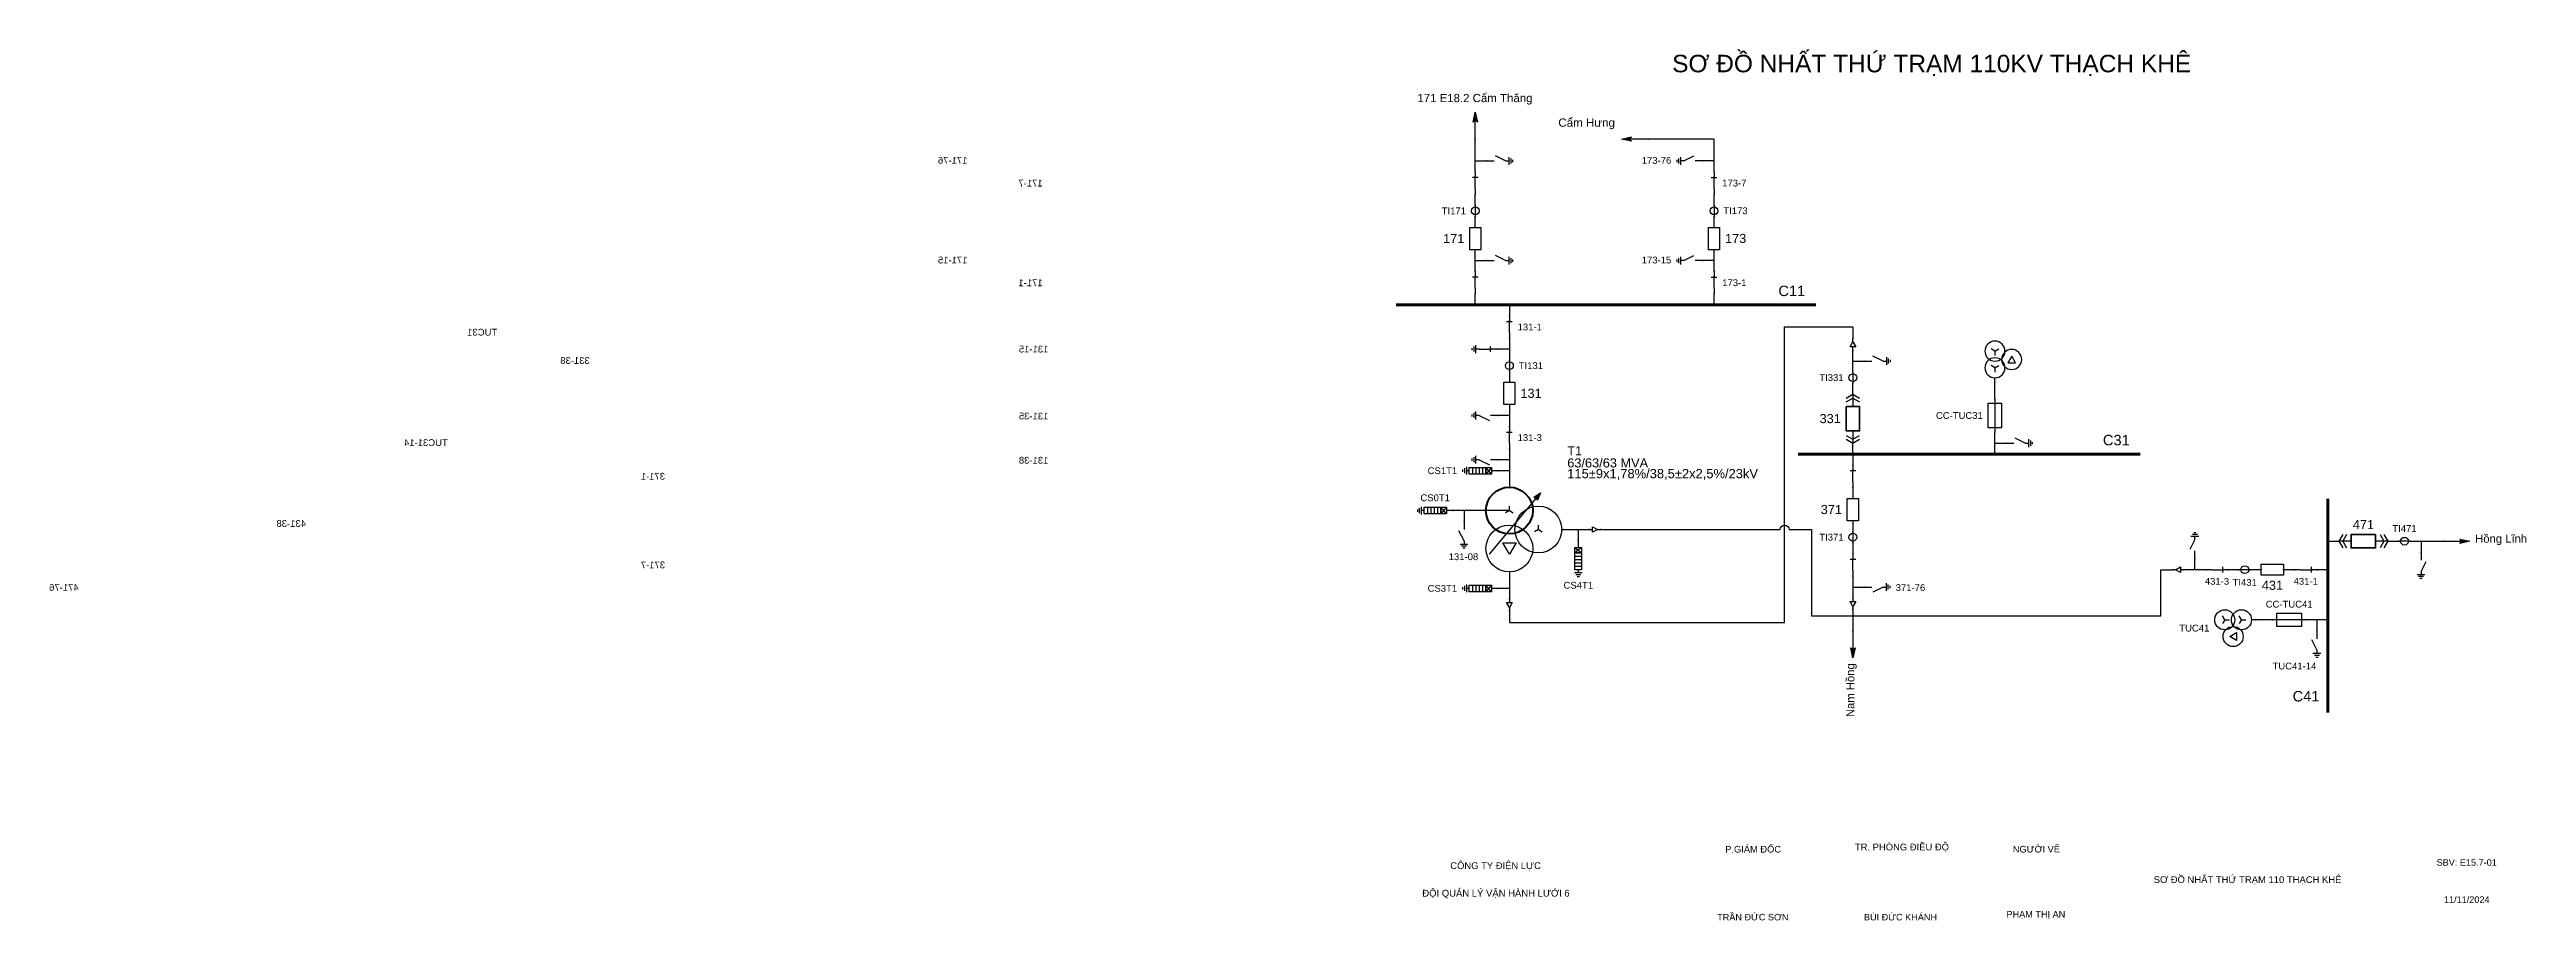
# Model space of a CAD drawing. Header units: millimetres. Extents: x -268 to 288, y 8 to 203.
import ezdxf

# ---------------------------------------------------------------- set-up
doc = ezdxf.new("R2010")
doc.units = ezdxf.units.MM
for name, color, linetype, lineweight in [('BUSBAR_110KV', 1, 'Continuous', 50), ('BUSBAR_22KV', 5, 'Continuous', 50), ('BUSBAR_35KV', 30, 'Continuous', 50), ('HV_110KV', 1, 'Continuous', 25), ('MV_22KV', 5, 'Continuous', 25), ('MV_35KV', 30, 'Continuous', 25)]:
    doc.layers.add(name, color=color, linetype=linetype, lineweight=lineweight)
doc.layers.add('SYM_PORTS', color=8, linetype='Continuous', plot=False)
doc.layers.add('TEXT', color=7, linetype='Continuous')
doc.styles.add('SLD_TEXT', font='arial.ttf')

# ---------------------------------------------------------------- blocks, each defined once
blk = doc.blocks.new('SYM_DISCONNECTOR_CLOSED')
at = {"lineweight": 25}
for points in [[(-0.625, 1.25), (0.625, 1.25)], [(0, 2.5), (0, 1.25)], [(0, -1.25), (0, 1.5)], [(0, -1.25), (0, -2.5)]]:
    blk.add_lwpolyline(points, dxfattribs=at)
at = {"layer": 'SYM_PORTS'}
for p in [(0, 2.5), (0, -2.5)]:
    blk.add_point(p, dxfattribs=at)
blk.add_attdef('DEVICE_CODE', (1.625, -0.5), '', height=2)
blk = doc.blocks.new('SYM_EARTHING_SWITCH_OPEN')
at = {"lineweight": 25}
for points in [[(0, -1.25), (-1.125, 1)], [(0, 3), (0, 1.25)], [(-0.875, -2), (0.875, -2)], [(-0.5625, -2.4375), (0.5625, -2.4375)], [(-0.25, -2.875), (0.25, -2.875)], [(0, -1.25), (0, -2)]]:
    blk.add_lwpolyline(points, dxfattribs=at)
at = {"layer": 'SYM_PORTS'}
blk.add_point((0, 3), dxfattribs=at)
blk.add_attdef('DEVICE_CODE', (1.875, 0), '', height=2)
blk = doc.blocks.new('SYM_CIRCUIT_BREAKER')
at = {"lineweight": 25}
blk.add_lwpolyline([(-1.25, 2.5), (1.25, 2.5), (1.25, -2.5), (-1.25, -2.5)], close=True, dxfattribs=at)
at = {"layer": 'SYM_PORTS'}
for p in [(0, 2.5), (0, -2.5)]:
    blk.add_point(p, dxfattribs=at)
blk.add_attdef('DEVICE_CODE', (2.25, -0.5), '', height=2)
at = {"flags": 1}
blk.add_attdef('RATING', (2.25, -3.5), '', height=2, dxfattribs=at)
blk = doc.blocks.new('SYM_CURRENT_TRANSFORMER')
at = {"lineweight": 25}
blk.add_lwpolyline([(0, 1.25), (0, -1.25)], dxfattribs=at)
blk.add_circle((0, 0), 0.875, dxfattribs=at)
at = {"layer": 'SYM_PORTS'}
for p in [(0, 1.25), (0, -1.25)]:
    blk.add_point(p, dxfattribs=at)
blk.add_attdef('DEVICE_CODE', (1.875, -1.75), '', height=2)
at = {"flags": 1}
blk.add_attdef('RATIO', (1.875, -4.75), '', height=2, dxfattribs=at)
blk = doc.blocks.new('SYM_LINE_FEEDER_ARROW')
blk.add_hatch(color=7).paths.add_polyline_path([(0, -3), (-0.5, -0.75), (0, -1.25), (0.5, -0.75)])
at = {"lineweight": 25}
blk.add_lwpolyline([(0, 3), (0, -1.25)], dxfattribs=at)
blk.add_lwpolyline([(0, -3), (-0.5, -0.75), (0, -1.25), (0.5, -0.75)], close=True, dxfattribs=at)
at = {"layer": 'SYM_PORTS'}
blk.add_point((0, 3), dxfattribs=at)
blk.add_attdef('LINE_NAME', (1.5, 0), '', height=2)
blk = doc.blocks.new('SYM_EARTHING_SWITCH_CLOSED')
at = {"lineweight": 25}
for points in [[(-0.625, 1.25), (0.625, 1.25)], [(0, 3), (0, 1.25)], [(0, -1.25), (0, 1.5)], [(-0.875, -2), (0.875, -2)], [(-0.5625, -2.4375), (0.5625, -2.4375)], [(-0.25, -2.875), (0.25, -2.875)], [(0, -1.25), (0, -2)]]:
    blk.add_lwpolyline(points, dxfattribs=at)
at = {"layer": 'SYM_PORTS'}
blk.add_point((0, 3), dxfattribs=at)
blk.add_attdef('DEVICE_CODE', (1.875, 0), '', height=2)
blk = doc.blocks.new('SYM_SURGE_ARRESTER')
at = {"lineweight": 25}
for points in [[(-0.75, 2.5), (0.75, 2.5), (0.75, 1.25), (-0.75, 1.25)], [(-0.75, 1.25), (0.75, 1.25), (0.75, -2.5), (-0.75, -2.5)]]:
    blk.add_lwpolyline(points, close=True, dxfattribs=at)
for points in [[(-0.75, 2.5), (0.75, 1.25)], [(0.75, 2.5), (-0.75, 1.25)], [(-0.75, 0.5), (0.75, 0.5)], [(0, 4), (0, 2.5)], [(-0.875, -3.125), (0.875, -3.125)], [(-0.75, -0.25), (0.75, -0.25)], [(-0.75, -1), (0.75, -1)], [(-0.75, -1.75), (0.75, -1.75)], [(-0.5625, -3.5625), (0.5625, -3.5625)], [(-0.25, -4), (0.25, -4)], [(0, -2.5), (0, -3.125)]]:
    blk.add_lwpolyline(points, dxfattribs=at)
at = {"layer": 'SYM_PORTS'}
blk.add_point((0, 4), dxfattribs=at)
blk.add_attdef('DEVICE_CODE', (1.875, 1), '', height=2)
blk = doc.blocks.new('SYM_TRANSFORMER_3W')
blk.add_hatch(color=7).paths.add_polyline_path([(3.75, 8.25), (3.0125, 6.575), (2.2375, 7.225)])
at = {"lineweight": 25}
for points in [[(-7.75, -5.5), (3.0125, 7.35)], [(-3.25, 4.25), (-8.5, 4.25)], [(-3.25, 4.25), (-4.1125, 3.75)], [(-3.25, 4.25), (-3.25, 5.25)], [(-3.25, 4.25), (-2.3875, 3.75)], [(3.25, 0), (2.3875, -0.5)], [(3.25, 0), (3.25, 1)], [(3.25, 0), (4.1125, -0.5)]]:
    blk.add_lwpolyline(points, dxfattribs=at)
for points in [[(3.75, 8.25), (3.0125, 6.575), (2.2375, 7.225)], [(-4.75, -3), (-1.75, -3), (-3.25, -5.5)]]:
    blk.add_lwpolyline(points, close=True, dxfattribs=at)
at = {"lineweight": 50}
blk.add_circle((-3.25, 4.25), 5.25, dxfattribs=at)
at = {"lineweight": 25}
for centre in [(-3.25, -4.25), (3.25, 0)]:
    blk.add_circle(centre, 5.25, dxfattribs=at)
at = {"layer": 'SYM_PORTS'}
for p in [(-3.25, 9.5), (-8.5, 4.25), (8.5, 0), (-3.25, -9.5)]:
    blk.add_point(p, dxfattribs=at)
blk.add_attdef('DEVICE_CODE', (9.5, 6.5), '', height=2)
at = {"flags": 1}
for tag, p in [('VOLTAGE_RATIO', (9.5, 0.5)), ('POWER', (9.5, 3.5))]:
    blk.add_attdef(tag, p, '', height=2, dxfattribs=at)
blk = doc.blocks.new('SYM_CABLE_TERMINATION')
at = {"lineweight": 25}
blk.add_lwpolyline([(-0.625, 0.5), (0.625, 0.5), (0, -0.625)], close=True, dxfattribs=at)
for points in [[(0, 1.25), (0, 0.5)], [(0, -0.625), (0, -1.25)]]:
    blk.add_lwpolyline(points, dxfattribs=at)
at = {"layer": 'SYM_PORTS'}
for p in [(0, 1.25), (0, -1.25)]:
    blk.add_point(p, dxfattribs=at)
blk = doc.blocks.new('SYM_DRAWOUT_BREAKER')
at = {"lineweight": 25}
for points in [[(-1.5, 4.625), (0, 5.5), (1.5, 4.625)], [(-1.5, 3.75), (0, 4.625), (1.5, 3.75)], [(0, 5.5), (0, 2.75)], [(-1.5, -3.75), (0, -4.625), (1.5, -3.75)], [(-1.5, -4.625), (0, -5.5), (1.5, -4.625)], [(0, -2.75), (0, -5.5)]]:
    blk.add_lwpolyline(points, dxfattribs=at)
at = {"lineweight": 35}
blk.add_lwpolyline([(-1.5, 2.75), (1.5, 2.75), (1.5, -2.75), (-1.5, -2.75)], close=True, dxfattribs=at)
at = {"layer": 'SYM_PORTS'}
for p in [(0, 5.5), (0, -5.5)]:
    blk.add_point(p, dxfattribs=at)
blk.add_attdef('DEVICE_CODE', (2.5, 2.5), '', height=2)
at = {"flags": 1}
blk.add_attdef('RATING', (2.5, -0.5), '', height=2, dxfattribs=at)
blk = doc.blocks.new('SYM_FUSE_DISCONNECTOR')
at = {"lineweight": 25}
blk.add_lwpolyline([(-1.5, 2.75), (1.5, 2.75), (1.5, -2.75), (-1.5, -2.75)], close=True, dxfattribs=at)
blk.add_lwpolyline([(0, 3.75), (0, -3.75)], dxfattribs=at)
at = {"layer": 'SYM_PORTS'}
for p in [(0, 3.75), (0, -3.75)]:
    blk.add_point(p, dxfattribs=at)
blk.add_attdef('DEVICE_CODE', (2.5, 0.75), '', height=2)
at = {"flags": 1}
blk.add_attdef('RATING', (2.5, -2.25), '', height=2, dxfattribs=at)
blk = doc.blocks.new('SYM_VOLTAGE_TRANSFORMER')
at = {"lineweight": 25}
for points in [[(0, 1.375), (-0.8625, 0.875)], [(0, 4.625), (0, 3.625)], [(0, 1.375), (0, 2.375)], [(0, 1.375), (0.8625, 0.875)], [(0, -2.375), (-0.8625, -2.875)], [(0, -2.375), (0, -1.375)], [(0, -2.375), (0.8625, -2.875)]]:
    blk.add_lwpolyline(points, dxfattribs=at)
blk.add_lwpolyline([(2.875, 0.25), (4.625, 0.25), (3.75, -1.25)], close=True, dxfattribs=at)
for centre in [(0, 1.375), (3.75, -0.5), (0, -2.375)]:
    blk.add_circle(centre, 2.25, dxfattribs=at)
at = {"layer": 'SYM_PORTS'}
blk.add_point((0, 4.625), dxfattribs=at)
blk.add_attdef('DEVICE_CODE', (7, 1.625), '', height=2)
at = {"flags": 1}
blk.add_attdef('RATIO', (7, -1.375), '', height=2, dxfattribs=at)

msp = doc.modelspace()

# ---------------------------------------------------------------- linework, layer by layer
at = {"layer": 'BUSBAR_110KV', "const_width": 0.691}
msp.add_lwpolyline([(34.34, 145.7), (128.51, 145.7)], dxfattribs=at)
at = {"layer": 'BUSBAR_22KV', "const_width": 0.691}
msp.add_lwpolyline([(243.31, 102.24), (243.31, 54.22)], dxfattribs=at)
at = {"layer": 'BUSBAR_35KV', "const_width": 0.691}
msp.add_lwpolyline([(124.47, 112.2), (201.28, 112.2)], dxfattribs=at)
at = {"layer": 'HV_110KV'}
for points in [[(52.14, 177.99), (52.14, 182.92)], [(52.14, 175.52), (52.14, 177.99)], [(52.14, 177.99), (54.64, 177.99)], [(105.67, 177.99), (105.67, 182.92), (90.89, 182.92)], [(105.67, 177.99), (103.17, 177.99)], [(105.67, 175.52), (105.67, 177.99)], [(52.14, 168.06), (52.14, 170.52)], [(105.67, 168.06), (105.67, 170.52)], [(52.14, 163.09), (52.14, 165.56)], [(105.67, 163.09), (105.67, 165.56)], [(52.14, 155.63), (52.14, 158.09)], [(52.14, 153.17), (52.14, 155.63)], [(52.14, 155.63), (54.64, 155.63)], [(105.67, 155.63), (103.17, 155.63)], [(105.67, 155.63), (105.67, 158.09)], [(105.67, 153.17), (105.67, 155.63)], [(52.14, 145.7), (52.14, 148.17)], [(59.79, 145.7), (59.79, 143.24)], [(105.67, 145.7), (105.67, 148.17)], [(59.79, 135.77), (57.29, 135.77)], [(59.79, 138.24), (59.79, 135.77)], [(59.79, 135.77), (59.79, 133.31)], [(59.79, 130.81), (59.79, 128.34)], [(59.79, 123.34), (59.79, 120.88)], [(59.79, 120.88), (57.29, 120.88)], [(59.79, 120.88), (59.79, 118.41)], [(59.79, 113.41), (59.79, 110.95)], [(59.79, 110.95), (57.29, 110.95)], [(59.79, 108.49), (57.29, 108.49)], [(59.79, 110.95), (59.79, 108.49)], [(59.79, 108.49), (59.79, 104.79)], [(49.61, 99.54), (47.15, 99.54)], [(54.54, 99.54), (49.61, 99.54)], [(49.61, 99.54), (49.61, 97.03)]]:
    msp.add_lwpolyline(points, dxfattribs=at)
at = {"layer": 'MV_22KV'}
for points in [[(71.54, 95.29), (75.24, 95.29)], [(75.24, 95.29), (75.24, 92.78)], [(75.24, 95.29), (77.7, 95.29)], [(243.31, 92.66), (245.77, 92.66)], [(256.77, 92.66), (259.24, 92.66)], [(261.74, 92.66), (264.2, 92.66)], [(264.2, 92.66), (264.2, 90.15)], [(264.2, 92.66), (269.13, 92.66)], [(213.49, 86.28), (211.02, 86.28)], [(213.49, 86.28), (213.49, 88.78)], [(215.95, 86.28), (213.49, 86.28)], [(223.42, 86.28), (220.95, 86.28)], [(228.38, 86.28), (225.92, 86.28)], [(235.85, 86.28), (233.38, 86.28)], [(243.31, 86.28), (240.85, 86.28)], [(230.88, 75.03), (227.18, 75.03)], [(240.85, 75.03), (238.38, 75.03)], [(243.31, 75.03), (240.85, 75.03)], [(240.85, 75.03), (240.85, 72.53)]]:
    msp.add_lwpolyline(points, dxfattribs=at)
msp.add_lwpolyline([(80.2, 95.29), (82.9, 95.29), (120.5, 95.29, -1), (122.5, 95.29), (127.5, 95.29), (127.5, 75.95), (205.82, 75.95), (205.82, 86.28), (208.52, 86.28)], format="xyb", dxfattribs=at)
at = {"layer": 'MV_35KV'}
for points in [[(59.79, 77.13), (59.79, 74.43), (121.5, 74.43), (121.5, 140.76), (136.81, 140.76), (136.81, 138.06)], [(136.81, 133.09), (136.81, 135.56)], [(136.81, 130.63), (136.81, 133.09)], [(136.81, 133.09), (139.31, 133.09)], [(136.81, 125.67), (136.81, 128.13)], [(168.66, 124.63), (168.66, 128.33)], [(168.66, 114.67), (168.66, 117.13)], [(136.81, 112.2), (136.81, 114.67)], [(136.81, 112.2), (136.81, 109.74)], [(168.66, 112.2), (168.66, 114.67)], [(168.66, 114.67), (171.16, 114.67)], [(136.81, 104.74), (136.81, 102.27)], [(136.81, 97.27), (136.81, 94.81)], [(136.81, 92.31), (136.81, 89.84)], [(59.79, 85.79), (59.79, 82.09)], [(136.81, 84.84), (136.81, 82.38)], [(59.79, 82.09), (57.29, 82.09)], [(59.79, 82.09), (59.79, 79.63)], [(136.81, 82.38), (139.31, 82.38)], [(136.81, 82.38), (136.81, 79.91)], [(136.81, 77.41), (136.81, 72.49)]]:
    msp.add_lwpolyline(points, dxfattribs=at)

# ---------------------------------------------------------------- block references
at = {"layer": 'HV_110KV'}
for p, rotation in [((52.14, 185.92), 180), ((87.89, 182.92), 270)]:
    msp.add_blockref('SYM_LINE_FEEDER_ARROW', p, dxfattribs=dict(at, rotation=rotation))
ref = msp.add_blockref('SYM_EARTHING_SWITCH_OPEN', (57.64, 177.99), dxfattribs=dict(at, xscale=-1, rotation=90))
ref.add_attrib('DEVICE_CODE', '171-76', (61.73, 177.36), dxfattribs={"layer": 'TEXT', "extrusion": (0, 0, -1), "height": 1.523, "style": 'SLD_TEXT'})
ref = msp.add_blockref('SYM_EARTHING_SWITCH_OPEN', (100.17, 177.99), dxfattribs=dict(at, rotation=270))
ref.add_attrib('DEVICE_CODE', '173-76', (89.46, 177.36), dxfattribs={"layer": 'TEXT', "height": 1.523, "style": 'SLD_TEXT'})
ref = msp.add_blockref('SYM_DISCONNECTOR_CLOSED', (52.14, 173.02), dxfattribs=dict(at, xscale=-1))
ref.add_attrib('DEVICE_CODE', '171-7', (44.86, 172.26), dxfattribs={"layer": 'TEXT', "extrusion": (0, 0, -1), "height": 1.523, "style": 'SLD_TEXT'})
ref = msp.add_blockref('SYM_DISCONNECTOR_CLOSED', (105.67, 173.02), dxfattribs=at)
ref.add_attrib('DEVICE_CODE', '173-7', (107.51, 172.27), dxfattribs={"layer": 'TEXT', "height": 1.523, "style": 'SLD_TEXT'})
ref = msp.add_blockref('SYM_CURRENT_TRANSFORMER', (52.14, 166.81), dxfattribs=at)
ref.add_attrib('DEVICE_CODE', 'TI171', (44.61, 166.04), dxfattribs={"layer": 'TEXT', "height": 1.523, "style": 'SLD_TEXT'})
ref = msp.add_blockref('SYM_CURRENT_TRANSFORMER', (105.67, 166.81), dxfattribs=at)
ref.add_attrib('DEVICE_CODE', 'TI173', (107.76, 166.06), dxfattribs={"layer": 'TEXT', "height": 1.523, "style": 'SLD_TEXT'})
ref = msp.add_blockref('SYM_CIRCUIT_BREAKER', (52.14, 160.59), dxfattribs=at)
ref.add_attrib('DEVICE_CODE', '171', (44.92, 159.57), dxfattribs={"layer": 'TEXT', "height": 2.043, "style": 'SLD_TEXT'})
ref = msp.add_blockref('SYM_CIRCUIT_BREAKER', (105.67, 160.59), dxfattribs=at)
ref.add_attrib('DEVICE_CODE', '173', (108.13, 159.59), dxfattribs={"layer": 'TEXT', "height": 2.044, "style": 'SLD_TEXT'})
ref = msp.add_blockref('SYM_EARTHING_SWITCH_OPEN', (57.64, 155.63), dxfattribs=dict(at, xscale=-1, rotation=90))
ref.add_attrib('DEVICE_CODE', '171-15', (61.73, 155), dxfattribs={"layer": 'TEXT', "extrusion": (0, 0, -1), "height": 1.523, "style": 'SLD_TEXT'})
ref = msp.add_blockref('SYM_EARTHING_SWITCH_OPEN', (100.17, 155.63), dxfattribs=dict(at, rotation=270))
ref.add_attrib('DEVICE_CODE', '173-15', (89.46, 155), dxfattribs={"layer": 'TEXT', "height": 1.523, "style": 'SLD_TEXT'})
ref = msp.add_blockref('SYM_DISCONNECTOR_CLOSED', (52.14, 150.67), dxfattribs=dict(at, xscale=-1))
ref.add_attrib('DEVICE_CODE', '171-1', (44.86, 149.9), dxfattribs={"layer": 'TEXT', "extrusion": (0, 0, -1), "height": 1.523, "style": 'SLD_TEXT'})
ref = msp.add_blockref('SYM_DISCONNECTOR_CLOSED', (105.67, 150.67), dxfattribs=at)
ref.add_attrib('DEVICE_CODE', '173-1', (107.51, 149.91), dxfattribs={"layer": 'TEXT', "height": 1.523, "style": 'SLD_TEXT'})
ref = msp.add_blockref('SYM_DISCONNECTOR_CLOSED', (59.79, 140.74), dxfattribs=at)
ref.add_attrib('DEVICE_CODE', '131-1', (61.63, 139.98), dxfattribs={"layer": 'TEXT', "height": 1.523, "style": 'SLD_TEXT'})
ref = msp.add_blockref('SYM_EARTHING_SWITCH_CLOSED', (54.29, 135.77), dxfattribs=dict(at, xscale=-1, rotation=270))
ref.add_attrib('DEVICE_CODE', '131-15', (43.58, 135.02), dxfattribs={"layer": 'TEXT', "extrusion": (0, 0, -1), "height": 1.523, "style": 'SLD_TEXT'})
ref = msp.add_blockref('SYM_CURRENT_TRANSFORMER', (59.79, 132.06), dxfattribs=at)
ref.add_attrib('DEVICE_CODE', 'TI131', (61.88, 131.31), dxfattribs={"layer": 'TEXT', "height": 1.523, "style": 'SLD_TEXT'})
ref = msp.add_blockref('SYM_CIRCUIT_BREAKER', (59.79, 125.84), dxfattribs=at)
ref.add_attrib('DEVICE_CODE', '131', (62.26, 124.84), dxfattribs={"layer": 'TEXT', "height": 2.044, "style": 'SLD_TEXT'})
ref = msp.add_blockref('SYM_EARTHING_SWITCH_OPEN', (54.29, 120.88), dxfattribs=dict(at, xscale=-1, rotation=270))
ref.add_attrib('DEVICE_CODE', '131-35', (43.58, 120), dxfattribs={"layer": 'TEXT', "extrusion": (0, 0, -1), "height": 1.523, "style": 'SLD_TEXT'})
ref = msp.add_blockref('SYM_DISCONNECTOR_CLOSED', (59.79, 115.91), dxfattribs=at)
ref.add_attrib('DEVICE_CODE', '131-3', (61.63, 115.16), dxfattribs={"layer": 'TEXT', "height": 1.523, "style": 'SLD_TEXT'})
ref = msp.add_blockref('SYM_EARTHING_SWITCH_OPEN', (54.29, 110.95), dxfattribs=dict(at, xscale=-1, rotation=270))
ref.add_attrib('DEVICE_CODE', '131-38', (43.58, 110.07), dxfattribs={"layer": 'TEXT', "extrusion": (0, 0, -1), "height": 1.523, "style": 'SLD_TEXT'})
ref = msp.add_blockref('SYM_TRANSFORMER_3W', (63.04, 95.29), dxfattribs=at)
ref.add_attrib('DEVICE_CODE', 'T1', (72.76, 111.91), dxfattribs={"layer": 'TEXT', "height": 2.04, "style": 'SLD_TEXT'})
ref = msp.add_blockref('SYM_SURGE_ARRESTER', (53.29, 108.49), dxfattribs=dict(at, rotation=270))
ref.add_attrib('DEVICE_CODE', 'CS1T1', (41.46, 107.72), dxfattribs={"layer": 'TEXT', "height": 1.523, "style": 'SLD_TEXT'})
ref = msp.add_blockref('SYM_SURGE_ARRESTER', (43.15, 99.54), dxfattribs=dict(at, rotation=270))
ref.add_attrib('DEVICE_CODE', 'CS0T1', (39.84, 101.65), dxfattribs={"layer": 'TEXT', "height": 1.523, "style": 'SLD_TEXT'})
ref = msp.add_blockref('SYM_EARTHING_SWITCH_OPEN', (49.61, 94.03), dxfattribs=at)
ref.add_attrib('DEVICE_CODE', '131-08', (46.18, 88.42), dxfattribs={"layer": 'TEXT', "height": 1.523, "style": 'SLD_TEXT'})
at = {"layer": 'MV_22KV'}
ref = msp.add_blockref('SYM_EARTHING_SWITCH_OPEN', (213.49, 91.78), dxfattribs=dict(at, xscale=-1, rotation=180))
ref.add_attrib('DEVICE_CODE', '431-38', (210.05, 95.89), dxfattribs={"layer": 'TEXT', "extrusion": (0, 0, -1), "height": 1.523, "style": 'SLD_TEXT'})
for name, p, rotation in [('SYM_CABLE_TERMINATION', (78.95, 95.29), 90), ('SYM_LINE_FEEDER_ARROW', (272.13, 92.66), 90), ('SYM_CABLE_TERMINATION', (209.77, 86.28), 270)]:
    msp.add_blockref(name, p, dxfattribs=dict(at, rotation=rotation))
ref = msp.add_blockref('SYM_DRAWOUT_BREAKER', (251.27, 92.66), dxfattribs=dict(at, rotation=270))
ref.add_attrib('DEVICE_CODE', '471', (248.9, 95.37), dxfattribs={"layer": 'TEXT', "height": 2.043, "style": 'SLD_TEXT'})
ref = msp.add_blockref('SYM_CURRENT_TRANSFORMER', (260.49, 92.66), dxfattribs=dict(at, rotation=270))
ref.add_attrib('DEVICE_CODE', 'TI471', (257.77, 94.75), dxfattribs={"layer": 'TEXT', "height": 1.523, "style": 'SLD_TEXT'})
ref = msp.add_blockref('SYM_EARTHING_SWITCH_OPEN', (264.2, 87.15), dxfattribs=dict(at, xscale=-1))
ref.add_attrib('DEVICE_CODE', '471-76', (261.02, 81.54), dxfattribs={"layer": 'TEXT', "extrusion": (0, 0, -1), "height": 1.523, "style": 'SLD_TEXT'})
ref = msp.add_blockref('SYM_SURGE_ARRESTER', (75.24, 88.78), dxfattribs=at)
ref.add_attrib('DEVICE_CODE', 'CS4T1', (71.93, 82.02), dxfattribs={"layer": 'TEXT', "height": 1.523, "style": 'SLD_TEXT'})
ref = msp.add_blockref('SYM_DISCONNECTOR_CLOSED', (218.45, 86.28), dxfattribs=dict(at, rotation=270))
ref.add_attrib('DEVICE_CODE', '431-3', (215.73, 82.91), dxfattribs={"layer": 'TEXT', "height": 1.523, "style": 'SLD_TEXT'})
ref = msp.add_blockref('SYM_CURRENT_TRANSFORMER', (224.67, 86.28), dxfattribs=dict(at, rotation=270))
ref.add_attrib('DEVICE_CODE', 'TI431', (221.95, 82.66), dxfattribs={"layer": 'TEXT', "height": 1.523, "style": 'SLD_TEXT'})
ref = msp.add_blockref('SYM_CIRCUIT_BREAKER', (230.88, 86.28), dxfattribs=dict(at, rotation=270))
ref.add_attrib('DEVICE_CODE', '431', (228.5, 81.76), dxfattribs={"layer": 'TEXT', "height": 2.044, "style": 'SLD_TEXT'})
ref = msp.add_blockref('SYM_DISCONNECTOR_CLOSED', (238.35, 86.28), dxfattribs=dict(at, rotation=270))
ref.add_attrib('DEVICE_CODE', '431-1', (235.63, 82.91), dxfattribs={"layer": 'TEXT', "height": 1.523, "style": 'SLD_TEXT'})
ref = msp.add_blockref('SYM_FUSE_DISCONNECTOR', (234.63, 75.03), dxfattribs=dict(at, rotation=270))
ref.add_attrib('DEVICE_CODE', 'CC-TUC41', (229.37, 77.77), dxfattribs={"layer": 'TEXT', "height": 1.523, "style": 'SLD_TEXT'})
ref = msp.add_blockref('SYM_VOLTAGE_TRANSFORMER', (222.56, 75.03), dxfattribs=dict(at, rotation=270))
ref.add_attrib('DEVICE_CODE', 'TUC41', (209.99, 72.4), dxfattribs={"layer": 'TEXT', "height": 1.523, "style": 'SLD_TEXT'})
ref = msp.add_blockref('SYM_EARTHING_SWITCH_OPEN', (240.85, 69.53), dxfattribs=at)
ref.add_attrib('DEVICE_CODE', 'TUC41-14', (230.91, 63.89), dxfattribs={"layer": 'TEXT', "height": 1.523, "style": 'SLD_TEXT'})
at = {"layer": 'MV_35KV'}
ref = msp.add_blockref('SYM_VOLTAGE_TRANSFORMER', (168.66, 132.95), dxfattribs=dict(at, xscale=-1, rotation=180))
ref.add_attrib('DEVICE_CODE', 'TUC31', (167.16, 138.81), dxfattribs={"layer": 'TEXT', "extrusion": (0, 0, -1), "height": 1.523, "style": 'SLD_TEXT'})
ref = msp.add_blockref('SYM_EARTHING_SWITCH_OPEN', (142.31, 133.09), dxfattribs=dict(at, xscale=-1, rotation=90))
ref.add_attrib('DEVICE_CODE', '331-38', (146.4, 132.47), dxfattribs={"layer": 'TEXT', "extrusion": (0, 0, -1), "height": 1.523, "style": 'SLD_TEXT'})
at = {"layer": 'MV_35KV', "rotation": 180}
msp.add_blockref('SYM_CABLE_TERMINATION', (136.81, 136.81), dxfattribs=at)
at = {"layer": 'MV_35KV'}
ref = msp.add_blockref('SYM_CURRENT_TRANSFORMER', (136.81, 129.38), dxfattribs=at)
ref.add_attrib('DEVICE_CODE', 'TI331', (129.28, 128.63), dxfattribs={"layer": 'TEXT', "height": 1.523, "style": 'SLD_TEXT'})
ref = msp.add_blockref('SYM_DRAWOUT_BREAKER', (136.81, 120.17), dxfattribs=at)
ref.add_attrib('DEVICE_CODE', '331', (129.34, 119.16), dxfattribs={"layer": 'TEXT', "height": 2.044, "style": 'SLD_TEXT'})
ref = msp.add_blockref('SYM_FUSE_DISCONNECTOR', (168.66, 120.88), dxfattribs=at)
ref.add_attrib('DEVICE_CODE', 'CC-TUC31', (155.43, 120.12), dxfattribs={"layer": 'TEXT', "height": 1.523, "style": 'SLD_TEXT'})
ref = msp.add_blockref('SYM_EARTHING_SWITCH_OPEN', (174.16, 114.67), dxfattribs=dict(at, xscale=-1, rotation=90))
ref.add_attrib('DEVICE_CODE', 'TUC31-14', (178.25, 114.03), dxfattribs={"layer": 'TEXT', "extrusion": (0, 0, -1), "height": 1.523, "style": 'SLD_TEXT'})
ref = msp.add_blockref('SYM_DISCONNECTOR_CLOSED', (136.81, 107.24), dxfattribs=dict(at, xscale=-1))
ref.add_attrib('DEVICE_CODE', '371-1', (129.53, 106.48), dxfattribs={"layer": 'TEXT', "extrusion": (0, 0, -1), "height": 1.523, "style": 'SLD_TEXT'})
ref = msp.add_blockref('SYM_CIRCUIT_BREAKER', (136.81, 99.77), dxfattribs=at)
ref.add_attrib('DEVICE_CODE', '371', (129.59, 98.76), dxfattribs={"layer": 'TEXT', "height": 2.044, "style": 'SLD_TEXT'})
ref = msp.add_blockref('SYM_CURRENT_TRANSFORMER', (136.81, 93.56), dxfattribs=at)
ref.add_attrib('DEVICE_CODE', 'TI371', (129.28, 92.81), dxfattribs={"layer": 'TEXT', "height": 1.523, "style": 'SLD_TEXT'})
ref = msp.add_blockref('SYM_DISCONNECTOR_CLOSED', (136.81, 87.34), dxfattribs=dict(at, xscale=-1))
ref.add_attrib('DEVICE_CODE', '371-7', (129.53, 86.59), dxfattribs={"layer": 'TEXT', "extrusion": (0, 0, -1), "height": 1.523, "style": 'SLD_TEXT'})
ref = msp.add_blockref('SYM_SURGE_ARRESTER', (53.29, 82.09), dxfattribs=dict(at, rotation=270))
ref.add_attrib('DEVICE_CODE', 'CS3T1', (41.46, 81.33), dxfattribs={"layer": 'TEXT', "height": 1.523, "style": 'SLD_TEXT'})
for name, p in [('SYM_CABLE_TERMINATION', (59.79, 78.38)), ('SYM_CABLE_TERMINATION', (136.81, 78.66)), ('SYM_LINE_FEEDER_ARROW', (136.81, 69.49))]:
    msp.add_blockref(name, p, dxfattribs=at)
ref = msp.add_blockref('SYM_EARTHING_SWITCH_OPEN', (142.31, 82.38), dxfattribs=dict(at, rotation=90))
ref.add_attrib('DEVICE_CODE', '371-76', (146.4, 81.5), dxfattribs={"layer": 'TEXT', "height": 1.523, "style": 'SLD_TEXT'})

# ---------------------------------------------------------------- texts
at = {"layer": 'TEXT', "attachment_point": 7, "style": 'SLD_TEXT'}
for s, insert, char_height in [('SƠ ĐỒ NHẤT THỨ TRẠM 110KV THẠCH KHÊ', (96.28, 197.03), 3.9273), ('171 E18.2 Cẩm Thăng', (39.15, 190.65), 1.8368), ('Cẩm Hưng', (70.76, 185.12), 1.858), ('C11', (120.11, 147.64), 2.343), ('63/63/63 MVA', (72.76, 109.19), 2.0488), ('C31', (192.87, 114.15), 2.345), ('115±9x1,78%/38,5±2x2,5%/23kV', (72.76, 106.42), 2.0727), ('Hồng Lĩnh', (276.34, 91.8), 1.809), ('C41', (235.41, 56.67), 2.343), ('P.GIÁM ĐỐC', (108.18, 22.78), 1.494), ('TR. PHÒNG ĐIỀU ĐỘ', (137.27, 22.95), 1.509), ('NGƯỜI VẼ', (172.66, 22.79), 1.484), ('CÔNG TY ĐIỆN LỰC', (46.53, 18.77), 1.5101), ('SƠ ĐỒ NHẤT THỨ TRẠM 110 THẠCH KHÊ', (204.26, 15.63), 1.5161), ('SBV: E15.7-01', (267.68, 19.83), 1.4626), ('ĐỘI QUẢN LÝ VẬN HÀNH LƯỚI 6', (40.27, 12.5), 1.5206), ('11/11/2024', (269.33, 11.48), 1.463), ('TRẦN ĐỨC SƠN', (106.37, 7.55), 1.4626), ('BÙI ĐỨC KHÁNH', (139.29, 7.55), 1.4626), ('PHẠM THỊ AN', (171.26, 7.89), 1.4626)]:
    msp.add_mtext(s, dxfattribs=dict(at, insert=insert, char_height=char_height))
at = {"layer": 'TEXT', "insert": (137.67, 53.2), "char_height": 1.809, "attachment_point": 7, "rotation": 90, "style": 'SLD_TEXT'}
msp.add_mtext('Nam Hồng', dxfattribs=at)

doc.saveas('drawing.dxf')
